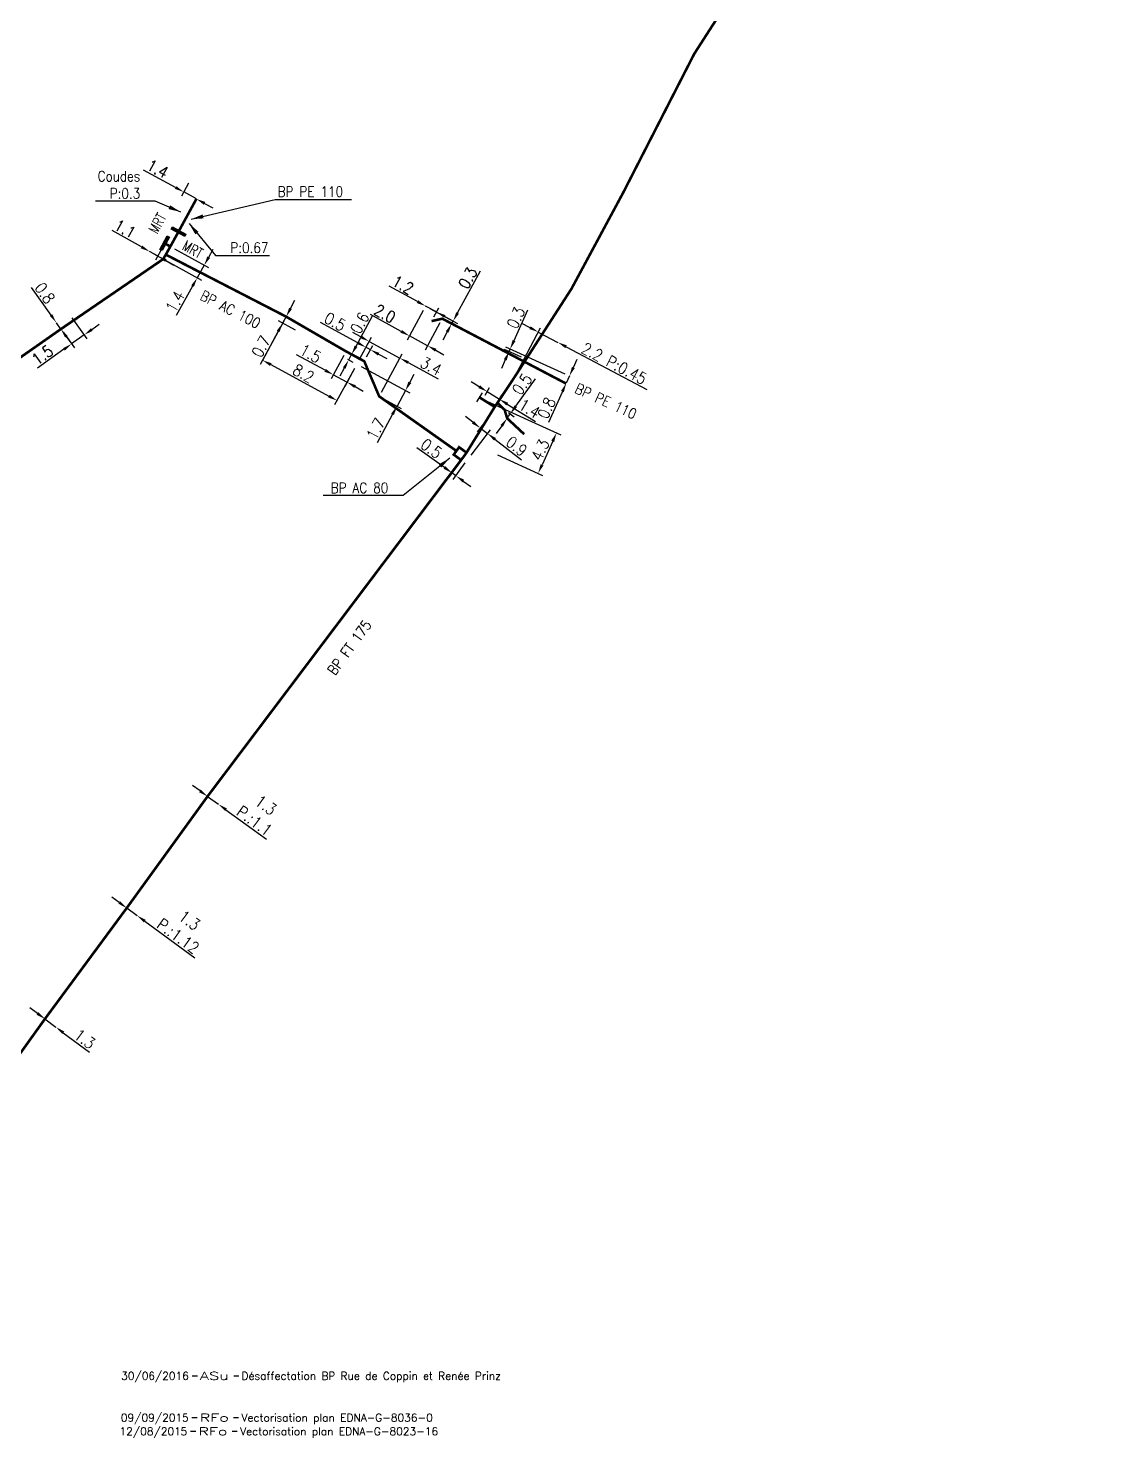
# Model space of a CAD drawing. Header units: millimetres. Extents: x 185000 to 186000, y 127000 to 128000.
# Drawn here: x 185502 to 185607.6, y 127260.1 to 127396.4 of the extents above; entities that cross this region are included whole.
import ezdxf
from ezdxf.enums import TextEntityAlignment as Align

# ---------------------------------------------------------------- set-up
doc = ezdxf.new("R2010")
doc.units = ezdxf.units.MM
doc.header["$PDMODE"] = 34
doc.linetypes.add('L_25_PE', pattern=[2000, 1000, 1000])
doc.layers.get('0').update_dxf_attribs({"linetype": 'CONTINUOUS'})
doc.layers.get('DEFPOINTS').update_dxf_attribs({"linetype": 'CONTINUOUS'})
doc.layers.add('L_908', color=5, linetype='CONTINUOUS')
doc.layers.add('L_910', color=7, linetype='CONTINUOUS', plot=False)
doc.styles.add('G_ROMANS', font='ROMANS.SHX', dxfattribs={"width": 0.75})
doc.styles.get("Standard").update_dxf_attribs({"font": 'romans.shx', "width": 0.85})
doc.linetypes.add('BP_HS', pattern='A,2,-1,["G",Standard,S=0.85,R=0,X=-0.27,Y=-0.4],-1', length=4)
doc.dimstyles.get("Standard").update_dxf_attribs({"dimtxt": 1.5, "dimasz": 1.2, "dimexe": 0.625, "dimexo": 0.625, "dimgap": 0.25, "dimtad": 1, "dimdec": 1, "dimzin": 0, "dimdsep": 46, "dimtxsty": 'Standard', "dimcen": -0.5, "dimadec": 0, "dimazin": 0, "dimtfac": 1, "dimtdec": 1, "dimtmove": 0, "dimatfit": 3, "dimfxl": 0, "dimtolj": 1, "dimtzin": 0, "dimarcsym": 0})

# ---------------------------------------------------------------- blocks, each defined once
blk = doc.blocks.new('GIS_MODF')
at = {"color": 0, "linetype": 'Continuous', "flags": 128}
for points in [[(-2.26, -0.01), (-1.76, -0.01)], [(1.76, -0.01), (2.26, -0.01)]]:
    blk.add_lwpolyline(points, dxfattribs=at)
at = {"color": 0, "linetype": 'Continuous'}
blk.add_attdef('DATE', text='', height=0.75, dxfattribs=at).set_placement((-2.58, -0.39), align=Align.RIGHT)
at = {"color": 0, "linetype": 'Continuous', "width": 3.590909}
blk.add_attdef('USER', text='', height=0.75, dxfattribs=at).set_placement((-1.52, -0.39), (1.31, -0.39), align=Align.FIT)
at = {"color": 0, "linetype": 'Continuous'}
blk.add_attdef('DESC', (2.53, -0.39), '', height=0.75, dxfattribs=at)
blk = doc.blocks.new('*D434')
at = {"layer": 'DEFPOINTS', "color": 0, "linetype": 'Continuous', "transparency": 16777216}
for p in [(185504.69, 127367.91), (185504.69, 127367.91), (185505.13, 127367.3)]:
    blk.add_point(p, dxfattribs=at)
at = {"layer": 'L_908', "color": 0, "linetype": 'Continuous', "lineweight": -2, "transparency": 16777216}
for p, q in [((185504.17, 127368.65), (185502.27, 127371.32)), ((185505.13, 127367.3), (185504.69, 127367.91)), ((185505.65, 127366.57), (185506.17, 127365.84))]:
    blk.add_line(p, q, dxfattribs=at)
at = {"layer": 'L_908', "color": 0, "linetype": 'Continuous', "transparency": 16777216}
for points in [[(185504.29, 127368.73), (185504.05, 127368.56), (185504.69, 127367.91)], [(185505.77, 127366.66), (185505.53, 127366.48), (185505.13, 127367.3)]]:
    blk.add_solid(points, dxfattribs=at)
at = {"layer": 'L_908', "color": 0, "linetype": 'Continuous', "transparency": 16777216, "insert": (185503.57, 127370.78), "char_height": 1.125, "attachment_point": 5, "rotation": 305.4813}
blk.add_mtext('\\A1;0.8', dxfattribs=at)
blk = doc.blocks.new('*D435')
at = {"layer": 'DEFPOINTS', "color": 0, "linetype": 'Continuous', "transparency": 16777216}
for p in [(185505.92, 127368.78), (185505.13, 127367.3), (185507.38, 127366.73)]:
    blk.add_point(p, dxfattribs=at)
at = {"layer": 'L_908', "color": 0, "linetype": 'Continuous', "lineweight": -2, "transparency": 16777216}
for p, q in [((185506.19, 127368.4), (185507.65, 127366.35)), ((185505.4, 127366.92), (185506.43, 127365.48)), ((185507.38, 127366.73), (185506.16, 127365.86)), ((185508.11, 127367.26), (185508.84, 127367.78)), ((185505.42, 127365.34), (185502.86, 127363.52))]:
    blk.add_line(p, q, dxfattribs=at)
at = {"layer": 'L_908', "color": 0, "linetype": 'Continuous', "transparency": 16777216}
for points in [[(185508.02, 127367.38), (185508.2, 127367.13), (185507.38, 127366.73)], [(185505.34, 127365.46), (185505.51, 127365.22), (185506.16, 127365.86)]]:
    blk.add_solid(points, dxfattribs=at)
at = {"layer": 'L_908', "color": 0, "linetype": 'Continuous', "transparency": 16777216, "insert": (185503.34, 127364.78), "char_height": 1.125, "attachment_point": 5, "rotation": 35.4813}
blk.add_mtext('\\A1;1.5', dxfattribs=at)
blk = doc.blocks.new('*D454')
at = {"layer": 'DEFPOINTS', "color": 0, "linetype": 'Continuous', "transparency": 16777216}
for p in [(185503.58, 127300.57), (185504.64, 127299.78), (185504.64, 127299.78)]:
    blk.add_point(p, dxfattribs=at)
at = {"layer": 'L_908', "color": 0, "linetype": 'Continuous', "lineweight": -2, "transparency": 16777216}
for p, q in [((185502.85, 127301.1), (185502.13, 127301.64)), ((185503.58, 127300.57), (185504.64, 127299.78)), ((185505.36, 127299.24), (185507.88, 127297.37))]:
    blk.add_line(p, q, dxfattribs=at)
at = {"layer": 'L_908', "color": 0, "linetype": 'Continuous', "transparency": 16777216}
for points in [[(185502.94, 127301.23), (185502.77, 127300.98), (185503.58, 127300.57)], [(185505.45, 127299.36), (185505.27, 127299.12), (185504.64, 127299.78)]]:
    blk.add_solid(points, dxfattribs=at)
at = {"layer": 'L_908', "color": 0, "linetype": 'Continuous', "transparency": 16777216, "insert": (185507.43, 127298.64), "char_height": 1.125, "attachment_point": 5, "rotation": 323.3565}
blk.add_mtext('\\A1;1.3', dxfattribs=at)
blk = doc.blocks.new('*D455')
at = {"layer": 'DEFPOINTS', "color": 0, "linetype": 'Continuous', "transparency": 16777216}
for p in [(185511.5, 127311.3), (185512.51, 127310.56), (185512.51, 127310.56)]:
    blk.add_point(p, dxfattribs=at)
at = {"layer": 'L_908', "color": 0, "linetype": 'Continuous', "lineweight": -2, "transparency": 16777216}
for p, q in [((185510.77, 127311.83), (185510.05, 127312.36)), ((185511.5, 127311.3), (185512.51, 127310.56)), ((185513.24, 127310.03), (185518.09, 127306.48))]:
    blk.add_line(p, q, dxfattribs=at)
at = {"layer": 'L_908', "color": 0, "linetype": 'Continuous', "transparency": 16777216}
for points in [[(185510.86, 127311.95), (185510.69, 127311.71), (185511.5, 127311.3)], [(185513.33, 127310.15), (185513.15, 127309.91), (185512.51, 127310.56)]]:
    blk.add_solid(points, dxfattribs=at)
at = {"layer": 'L_908', "color": 0, "linetype": 'Continuous', "transparency": 16777216, "insert": (185517.02, 127309.35), "char_height": 1.125, "attachment_point": 5, "rotation": 323.8383}
blk.add_mtext('\\A1;1.3\\PP.:1.12', dxfattribs=at)
blk = doc.blocks.new('*D456')
at = {"layer": 'DEFPOINTS', "color": 0, "linetype": 'Continuous', "transparency": 16777216}
for p in [(185519.32, 127322.1), (185520.37, 127321.33), (185520.37, 127321.33)]:
    blk.add_point(p, dxfattribs=at)
at = {"layer": 'L_908', "color": 0, "linetype": 'Continuous', "lineweight": -2, "transparency": 16777216}
for p, q in [((185518.59, 127322.62), (185517.86, 127323.15)), ((185519.32, 127322.1), (185520.37, 127321.33)), ((185521.1, 127320.8), (185525.01, 127317.97))]:
    blk.add_line(p, q, dxfattribs=at)
at = {"layer": 'L_908', "color": 0, "linetype": 'Continuous', "transparency": 16777216}
for points in [[(185518.68, 127322.75), (185518.5, 127322.5), (185519.32, 127322.1)], [(185521.19, 127320.93), (185521.01, 127320.68), (185520.37, 127321.33)]]:
    blk.add_solid(points, dxfattribs=at)
at = {"layer": 'L_908', "color": 0, "linetype": 'Continuous', "transparency": 16777216, "insert": (185524.41, 127320.49), "char_height": 1.125, "attachment_point": 5, "rotation": 324.0607}
blk.add_mtext('\\A1;1.3\\PP.:1.1', dxfattribs=at)
blk = doc.blocks.new('*D457')
at = {"layer": 'DEFPOINTS', "color": 0, "linetype": 'Continuous', "transparency": 16777216}
for p in [(185544.13, 127354.99), (185544.49, 127354.73), (185543.33, 127353.12)]:
    blk.add_point(p, dxfattribs=at)
at = {"layer": 'L_908', "color": 0, "linetype": 'Continuous', "lineweight": -2, "transparency": 16777216}
for p, q in [((185542.24, 127353.91), (185539.58, 127355.82)), ((185543.85, 127354.61), (185542.7, 127353)), ((185544.22, 127354.35), (185543.06, 127352.74)), ((185543.33, 127353.12), (185542.97, 127353.38)), ((185544.07, 127352.6), (185544.8, 127352.07))]:
    blk.add_line(p, q, dxfattribs=at)
at = {"layer": 'L_908', "color": 0, "linetype": 'Continuous', "transparency": 16777216}
for points in [[(185542.33, 127354.03), (185542.15, 127353.79), (185542.97, 127353.38)], [(185544.15, 127352.72), (185543.98, 127352.47), (185543.33, 127353.12)]]:
    blk.add_solid(points, dxfattribs=at)
at = {"layer": 'L_908', "color": 0, "linetype": 'Continuous', "transparency": 16777216, "insert": (185540.98, 127355.74), "char_height": 1.125, "attachment_point": 5, "rotation": 324.2702}
blk.add_mtext('\\A1;0.5', dxfattribs=at)
blk = doc.blocks.new('*D462')
at = {"layer": 'DEFPOINTS', "color": 0, "linetype": 'Continuous', "transparency": 16777216}
for p in [(185554.34, 127362.76), (185554.34, 127362.76), (185554.03, 127362.07)]:
    blk.add_point(p, dxfattribs=at)
at = {"layer": 'L_908', "color": 0, "linetype": 'Continuous', "lineweight": -2, "transparency": 16777216}
for p, q in [((185554.72, 127363.58), (185555.09, 127364.4)), ((185554.34, 127362.76), (185554.03, 127362.07)), ((185553.66, 127361.25), (185552.31, 127358.27))]:
    blk.add_line(p, q, dxfattribs=at)
at = {"layer": 'L_908', "color": 0, "linetype": 'Continuous', "transparency": 16777216}
for points in [[(185554.58, 127363.64), (185554.85, 127363.51), (185554.34, 127362.76)], [(185553.53, 127361.32), (185553.8, 127361.19), (185554.03, 127362.07)]]:
    blk.add_solid(points, dxfattribs=at)
at = {"layer": 'L_908', "color": 0, "linetype": 'Continuous', "transparency": 16777216, "insert": (185552.12, 127359.66), "char_height": 1.125, "attachment_point": 5, "rotation": 65.6058}
blk.add_mtext('\\A1;0.8', dxfattribs=at)
blk = doc.blocks.new('*D463')
at = {"layer": 'DEFPOINTS', "color": 0, "linetype": 'Continuous', "transparency": 16777216}
for p in [(185540.42, 127369.52), (185542.04, 127368.3), (185538.86, 127366.64)]:
    blk.add_point(p, dxfattribs=at)
at = {"layer": 'L_908', "color": 0, "linetype": 'Continuous', "lineweight": -2, "transparency": 16777216}
for p, q in [((185538.07, 127367.07), (185535.08, 127368.7)), ((185540.2, 127369.11), (185538.63, 127366.23)), ((185541.81, 127367.89), (185540.39, 127365.27)), ((185540.61, 127365.69), (185538.86, 127366.64)), ((185541.4, 127365.25), (185542.19, 127364.82))]:
    blk.add_line(p, q, dxfattribs=at)
at = {"layer": 'L_908', "color": 0, "linetype": 'Continuous', "transparency": 16777216}
for points in [[(185538.14, 127367.2), (185537.99, 127366.94), (185538.86, 127366.64)], [(185541.47, 127365.39), (185541.33, 127365.12), (185540.61, 127365.69)]]:
    blk.add_solid(points, dxfattribs=at)
at = {"layer": 'L_908', "color": 0, "linetype": 'Continuous', "transparency": 16777216, "insert": (185536.48, 127368.79), "char_height": 1.125, "attachment_point": 5, "rotation": 331.4169}
blk.add_mtext('\\A1;2.0', dxfattribs=at)
blk = doc.blocks.new('*D464')
at = {"layer": 'DEFPOINTS', "color": 0, "linetype": 'Continuous', "transparency": 16777216}
for p in [(185540.42, 127369.52), (185542.04, 127368.3), (185543.09, 127368.07)]:
    blk.add_point(p, dxfattribs=at)
at = {"layer": 'L_908', "color": 0, "linetype": 'Continuous', "lineweight": -2, "transparency": 16777216}
for p, q in [((185543.52, 127368.86), (185545.73, 127372.93)), ((185540.84, 127369.3), (185543.5, 127367.85)), ((185542.45, 127368.08), (185543.35, 127367.58)), ((185542.94, 127367.81), (185543.09, 127368.07)), ((185542.51, 127367.02), (185542.08, 127366.23))]:
    blk.add_line(p, q, dxfattribs=at)
at = {"layer": 'L_908', "color": 0, "linetype": 'Continuous', "transparency": 16777216}
for points in [[(185542.38, 127367.09), (185542.64, 127366.95), (185542.94, 127367.81)], [(185543.38, 127368.93), (185543.65, 127368.79), (185543.09, 127368.07)]]:
    blk.add_solid(points, dxfattribs=at)
at = {"layer": 'L_908', "color": 0, "linetype": 'Continuous', "transparency": 16777216, "insert": (185544.5, 127372.24), "char_height": 1.125, "attachment_point": 5, "rotation": 61.4169}
blk.add_mtext('\\A1;0.3', dxfattribs=at)
blk = doc.blocks.new('*D465')
at = {"layer": 'DEFPOINTS', "color": 0, "linetype": 'Continuous', "transparency": 16777216}
for p in [(185532.72, 127365.14), (185532.44, 127364.62), (185532.98, 127364.32)]:
    blk.add_point(p, dxfattribs=at)
at = {"layer": 'L_908', "color": 0, "linetype": 'Continuous', "lineweight": -2, "transparency": 16777216}
for p, q in [((185533.69, 127365.64), (185535.28, 127368.57)), ((185532.85, 127364.39), (185533.39, 127364.1)), ((185532.98, 127364.32), (185533.26, 127364.85)), ((185533.13, 127364.92), (185533.68, 127364.63)), ((185532.55, 127363.53), (185532.12, 127362.74))]:
    blk.add_line(p, q, dxfattribs=at)
at = {"layer": 'L_908', "color": 0, "linetype": 'Continuous', "transparency": 16777216}
for points in [[(185533.56, 127365.71), (185533.83, 127365.57), (185533.26, 127364.85)], [(185532.42, 127363.6), (185532.68, 127363.46), (185532.98, 127364.32)]]:
    blk.add_solid(points, dxfattribs=at)
at = {"layer": 'L_908', "color": 0, "linetype": 'Continuous', "transparency": 16777216, "insert": (185534.05, 127367.88), "char_height": 1.125, "attachment_point": 5, "rotation": 61.5391}
blk.add_mtext('\\A1;0.6', dxfattribs=at)
blk = doc.blocks.new('*D466')
at = {"layer": 'DEFPOINTS', "color": 0, "linetype": 'Continuous', "transparency": 16777216}
for p in [(185526.92, 127368.49), (185533.75, 127363.9), (185531.85, 127360.39)]:
    blk.add_point(p, dxfattribs=at)
at = {"layer": 'L_908', "color": 0, "linetype": 'Continuous', "lineweight": -2, "transparency": 16777216}
for p, q in [((185526.69, 127368.07), (185524.42, 127363.88)), ((185525.43, 127363.86), (185531.06, 127360.81)), ((185533.53, 127363.49), (185531.62, 127359.97))]:
    blk.add_line(p, q, dxfattribs=at)
at = {"layer": 'L_908', "color": 0, "linetype": 'Continuous', "transparency": 16777216}
for points in [[(185525.51, 127363.99), (185525.36, 127363.73), (185524.64, 127364.29)], [(185531.13, 127360.95), (185530.99, 127360.68), (185531.85, 127360.39)]]:
    blk.add_solid(points, dxfattribs=at)
at = {"layer": 'L_908', "color": 0, "linetype": 'Continuous', "transparency": 16777216, "insert": (185528.6, 127363), "char_height": 1.125, "attachment_point": 5, "rotation": 331.5391}
blk.add_mtext('\\A1;8.2', dxfattribs=at)
blk = doc.blocks.new('*D467')
at = {"layer": 'DEFPOINTS', "color": 0, "linetype": 'Continuous', "transparency": 16777216}
for p in [(185526.58, 127367.87), (185526.92, 127368.5), (185528.24, 127366.96)]:
    blk.add_point(p, dxfattribs=at)
at = {"layer": 'L_908', "color": 0, "linetype": 'Continuous', "lineweight": -2, "transparency": 16777216}
for p, q in [((185527.35, 127369.29), (185527.78, 127370.08)), ((185527.83, 127367.19), (185526.17, 127368.1)), ((185526.92, 127368.5), (185526.58, 127367.87)), ((185526.15, 127367.08), (185524.59, 127364.2))]:
    blk.add_line(p, q, dxfattribs=at)
at = {"layer": 'L_908', "color": 0, "linetype": 'Continuous', "transparency": 16777216}
for points in [[(185527.22, 127369.36), (185527.48, 127369.22), (185526.92, 127368.5)], [(185526.02, 127367.15), (185526.29, 127367.01), (185526.58, 127367.87)]]:
    blk.add_solid(points, dxfattribs=at)
at = {"layer": 'L_908', "color": 0, "linetype": 'Continuous', "transparency": 16777216, "insert": (185524.5, 127365.6), "char_height": 1.125, "attachment_point": 5, "rotation": 61.5391}
blk.add_mtext('\\A1;0.7', dxfattribs=at)
blk = doc.blocks.new('*D468')
at = {"layer": 'DEFPOINTS', "color": 0, "linetype": 'Continuous', "transparency": 16777216}
for p in [(185532.72, 127365.14), (185533.75, 127363.9), (185532.81, 127362.16)]:
    blk.add_point(p, dxfattribs=at)
at = {"layer": 'L_908', "color": 0, "linetype": 'Continuous', "lineweight": -2, "transparency": 16777216}
for p, q in [((185530.7, 127363.31), (185527.94, 127364.8)), ((185532.5, 127364.73), (185531.27, 127362.47)), ((185532.81, 127362.16), (185531.49, 127362.88)), ((185533.53, 127363.49), (185532.59, 127361.75)), ((185533.6, 127361.73), (185534.39, 127361.3))]:
    blk.add_line(p, q, dxfattribs=at)
at = {"layer": 'L_908', "color": 0, "linetype": 'Continuous', "transparency": 16777216}
for points in [[(185530.77, 127363.44), (185530.63, 127363.17), (185531.49, 127362.88)], [(185533.67, 127361.87), (185533.53, 127361.6), (185532.81, 127362.16)]]:
    blk.add_solid(points, dxfattribs=at)
at = {"layer": 'L_908', "color": 0, "linetype": 'Continuous', "transparency": 16777216, "insert": (185529.28, 127364.93), "char_height": 1.125, "attachment_point": 5, "rotation": 331.5391}
blk.add_mtext('\\A1;1.5', dxfattribs=at)
blk = doc.blocks.new('L_340_17')
at = {"linetype": 'Continuous'}
blk.add_hatch(color=0, dxfattribs=at).paths.add_polyline_path([(0.125, 0.75), (-0.125, 0.75), (-0.125, -0.75), (0.125, -0.75)])
at = {"color": 0, "linetype": 'Continuous'}
blk.add_lwpolyline([(-0.125, 0.75), (0.125, 0.75), (0.125, -0.75), (-0.125, -0.75)], close=True, dxfattribs=at)
at = {"color": 0, "linetype": 'Continuous', "width": 0.75}
for tag, height, flags, p in [('MRT', 1, 8, (0, 2.5)), ('DEF_LEG', 1.2, 3, (0, -5)), ('DEF_COUP', 1.2, 3, (0, -7.5)), ('DEF_TYPE', 1.2, 3, (0, -10))]:
    blk.add_attdef(tag, text='', height=height, dxfattribs=dict(at, flags=flags)).set_placement(p, align=Align.MIDDLE)
blk = doc.blocks.new('*D469')
at = {"layer": 'DEFPOINTS', "color": 0, "linetype": 'Continuous', "transparency": 16777216}
for p in [(185545.92, 127360.51), (185546.94, 127355.32), (185551.31, 127353.34)]:
    blk.add_point(p, dxfattribs=at)
at = {"layer": 'L_908', "color": 0, "linetype": 'Continuous', "lineweight": -2, "transparency": 16777216}
for p, q in [((185546.35, 127360.32), (185553.52, 127357.06)), ((185552.72, 127356.44), (185551.69, 127354.16)), ((185547.37, 127355.13), (185551.74, 127353.15))]:
    blk.add_line(p, q, dxfattribs=at)
at = {"layer": 'L_908', "color": 0, "linetype": 'Continuous', "transparency": 16777216}
for points in [[(185552.58, 127356.5), (185552.86, 127356.37), (185553.09, 127357.26)], [(185551.55, 127354.22), (185551.82, 127354.1), (185551.31, 127353.34)]]:
    blk.add_solid(points, dxfattribs=at)
at = {"layer": 'L_908', "color": 0, "linetype": 'Continuous', "transparency": 16777216, "insert": (185551.52, 127355.61), "char_height": 1.125, "attachment_point": 5, "rotation": 65.5945}
blk.add_mtext('\\A1;4.3', dxfattribs=at)
blk = doc.blocks.new('L_340_07')
at = {"color": 0, "linetype": 'Continuous', "const_width": 0.25, "flags": 128}
blk.add_lwpolyline([(0, 0), (0.35, 0)], dxfattribs=at)
at = {"color": 0, "linetype": 'Continuous', "flags": 128}
blk.add_lwpolyline([(0.35, -0.5), (0.35, 0.5)], dxfattribs=at)
at = {"color": 0, "linetype": 'Continuous', "width": 0.75, "flags": 3}
for tag, p in [('DEF_LEG', (0.72, -3.47)), ('DEF_COUP', (0.72, -5.97)), ('DEF_TYPE', (0.72, -8.47))]:
    blk.add_attdef(tag, text='', height=1.2, dxfattribs=at).set_placement(p, align=Align.MIDDLE)
blk = doc.blocks.new('*D470')
at = {"layer": 'DEFPOINTS', "color": 0, "linetype": 'Continuous', "transparency": 16777216}
for p in [(185545.92, 127360.51), (185547.11, 127359.77), (185547.57, 127360.51)]:
    blk.add_point(p, dxfattribs=at)
at = {"layer": 'L_908', "color": 0, "linetype": 'Continuous', "lineweight": -2, "transparency": 16777216}
for p, q in [((185545.61, 127361.72), (185544.84, 127362.19)), ((185546.17, 127360.91), (185546.62, 127361.65)), ((185546.38, 127361.25), (185547.57, 127360.51)), ((185547.36, 127360.17), (185547.81, 127360.91)), ((185548.33, 127360.04), (185551.05, 127358.37))]:
    blk.add_line(p, q, dxfattribs=at)
at = {"layer": 'L_908', "color": 0, "linetype": 'Continuous', "transparency": 16777216}
for points in [[(185545.69, 127361.85), (185545.53, 127361.59), (185546.38, 127361.25)], [(185548.41, 127360.17), (185548.25, 127359.91), (185547.57, 127360.51)]]:
    blk.add_solid(points, dxfattribs=at)
at = {"layer": 'L_908', "color": 0, "linetype": 'Continuous', "transparency": 16777216, "insert": (185550.47, 127359.61), "char_height": 1.125, "attachment_point": 5, "rotation": 328.3207}
blk.add_mtext('\\A1;1.4', dxfattribs=at)
blk = doc.blocks.new('*D471')
at = {"layer": 'DEFPOINTS', "color": 0, "linetype": 'Continuous', "transparency": 16777216}
for p in [(185546.43, 127358.67), (185546.42, 127357.19), (185544.54, 127354.74)]:
    blk.add_point(p, dxfattribs=at)
at = {"layer": 'L_908', "color": 0, "linetype": 'Continuous', "lineweight": -2, "transparency": 16777216}
for p, q in [((185545, 127358.28), (185544.28, 127358.83)), ((185546.14, 127358.3), (185545.42, 127357.36)), ((185544.82, 127355.11), (185546.71, 127357.56)), ((185545.71, 127357.73), (185546.42, 127357.19)), ((185547.13, 127356.64), (185549.7, 127354.66))]:
    blk.add_line(p, q, dxfattribs=at)
at = {"layer": 'L_908', "color": 0, "linetype": 'Continuous', "transparency": 16777216}
for points in [[(185545.09, 127358.4), (185544.9, 127358.16), (185545.71, 127357.73)], [(185547.23, 127356.76), (185547.04, 127356.52), (185546.42, 127357.19)]]:
    blk.add_solid(points, dxfattribs=at)
at = {"layer": 'L_908', "color": 0, "linetype": 'Continuous', "transparency": 16777216, "insert": (185549.23, 127355.97), "char_height": 1.125, "attachment_point": 5, "rotation": 322.4063}
blk.add_mtext('\\A1;0.9', dxfattribs=at)
blk = doc.blocks.new('*D472')
at = {"layer": 'DEFPOINTS', "color": 0, "linetype": 'Continuous', "transparency": 16777216}
for p in [(185534.95, 127366.11), (185533.75, 127363.9), (185535.93, 127360.79)]:
    blk.add_point(p, dxfattribs=at)
at = {"layer": 'L_908', "color": 0, "linetype": 'Continuous', "lineweight": -2, "transparency": 16777216}
for p, q in [((185534.16, 127366.54), (185533.37, 127366.97)), ((185533.98, 127364.31), (185535.17, 127366.52)), ((185534.95, 127366.11), (185537.94, 127364.49)), ((185536.16, 127361.2), (185538.16, 127364.9)), ((185538.73, 127364.06), (185541.65, 127362.48))]:
    blk.add_line(p, q, dxfattribs=at)
at = {"layer": 'L_908', "color": 0, "linetype": 'Continuous', "transparency": 16777216}
for points in [[(185534.23, 127366.67), (185534.09, 127366.41), (185534.95, 127366.11)], [(185538.8, 127364.19), (185538.66, 127363.93), (185537.94, 127364.49)]]:
    blk.add_solid(points, dxfattribs=at)
at = {"layer": 'L_908', "color": 0, "linetype": 'Continuous', "transparency": 16777216, "insert": (185540.95, 127363.71), "char_height": 1.125, "attachment_point": 5, "rotation": 331.5391}
blk.add_mtext('\\A1;3.4', dxfattribs=at)
blk = doc.blocks.new('*D473')
at = {"layer": 'DEFPOINTS', "color": 0, "linetype": 'Continuous', "transparency": 16777216}
for p in [(185533.75, 127363.9), (185538.47, 127361.35), (185535.93, 127360.79)]:
    blk.add_point(p, dxfattribs=at)
at = {"layer": 'L_908', "color": 0, "linetype": 'Continuous', "lineweight": -2, "transparency": 16777216}
for p, q in [((185534.17, 127363.68), (185538.88, 127361.12)), ((185538.89, 127362.14), (185539.32, 127362.93)), ((185538.47, 127361.35), (185537.66, 127359.85)), ((185536.35, 127360.56), (185538.07, 127359.63)), ((185537.23, 127359.06), (185535.73, 127356.3))]:
    blk.add_line(p, q, dxfattribs=at)
at = {"layer": 'L_908', "color": 0, "linetype": 'Continuous', "transparency": 16777216}
for points in [[(185538.76, 127362.21), (185539.03, 127362.07), (185538.47, 127361.35)], [(185537.09, 127359.13), (185537.36, 127358.99), (185537.66, 127359.85)]]:
    blk.add_solid(points, dxfattribs=at)
at = {"layer": 'L_908', "color": 0, "linetype": 'Continuous', "transparency": 16777216, "insert": (185535.6, 127357.64), "char_height": 1.125, "attachment_point": 5, "rotation": 61.5391}
blk.add_mtext('\\A1;1.7', dxfattribs=at)
blk = doc.blocks.new('*D474')
at = {"layer": 'DEFPOINTS', "color": 0, "linetype": 'Continuous', "transparency": 16777216}
for p in [(185534.64, 127365.54), (185533.75, 127363.9), (185534.48, 127364.19)]:
    blk.add_point(p, dxfattribs=at)
at = {"layer": 'L_908', "color": 0, "linetype": 'Continuous', "lineweight": -2, "transparency": 16777216}
for p, q in [((185533.85, 127365.97), (185530.25, 127367.92)), ((185533.98, 127364.31), (185534.87, 127365.95)), ((185535.08, 127365.3), (185534.64, 127365.54)), ((185534.7, 127364.6), (185535.3, 127365.71)), ((185535.87, 127364.87), (185536.66, 127364.44))]:
    blk.add_line(p, q, dxfattribs=at)
at = {"layer": 'L_908', "color": 0, "linetype": 'Continuous', "transparency": 16777216}
for points in [[(185533.92, 127366.1), (185533.78, 127365.84), (185534.64, 127365.54)], [(185535.94, 127365), (185535.8, 127364.74), (185535.08, 127365.3)]]:
    blk.add_solid(points, dxfattribs=at)
at = {"layer": 'L_908', "color": 0, "linetype": 'Continuous', "transparency": 16777216, "insert": (185531.66, 127368.01), "char_height": 1.125, "attachment_point": 5, "rotation": 331.5391}
blk.add_mtext('\\A1;0.5', dxfattribs=at)
blk = doc.blocks.new('*D475')
at = {"layer": 'DEFPOINTS', "color": 0, "linetype": 'Continuous', "transparency": 16777216}
for p in [(185548.6, 127365.36), (185550.14, 127364.39), (185554.34, 127362.76)]:
    blk.add_point(p, dxfattribs=at)
at = {"layer": 'L_908', "color": 0, "linetype": 'Continuous', "lineweight": -2, "transparency": 16777216}
for p, q in [((185548.98, 127366.18), (185550.33, 127369.17)), ((185549.71, 127364.58), (185548.07, 127365.33)), ((185553.92, 127362.95), (185548.18, 127365.55)), ((185548.5, 127365.13), (185548.6, 127365.36)), ((185548.13, 127364.31), (185547.76, 127363.49))]:
    blk.add_line(p, q, dxfattribs=at)
at = {"layer": 'L_908', "color": 0, "linetype": 'Continuous', "transparency": 16777216}
for points in [[(185547.99, 127364.37), (185548.27, 127364.25), (185548.5, 127365.13)], [(185548.84, 127366.24), (185549.11, 127366.12), (185548.6, 127365.36)]]:
    blk.add_solid(points, dxfattribs=at)
at = {"layer": 'L_908', "color": 0, "linetype": 'Continuous', "transparency": 16777216, "insert": (185549.16, 127368.39), "char_height": 1.125, "attachment_point": 5, "rotation": 65.6089}
blk.add_mtext('\\A1;0.3', dxfattribs=at)
blk = doc.blocks.new('*D476')
at = {"layer": 'DEFPOINTS', "color": 0, "linetype": 'Continuous', "transparency": 16777216}
for p in [(185548.06, 127359.5), (185548.31, 127358.67), (185548.31, 127358.67)]:
    blk.add_point(p, dxfattribs=at)
at = {"layer": 'L_908', "color": 0, "linetype": 'Continuous', "lineweight": -2, "transparency": 16777216}
for p, q in [((185549.15, 127359.83), (185551.06, 127362.49)), ((185548.31, 127358.67), (185548.62, 127359.1)), ((185548.44, 127359.23), (185549, 127358.82)), ((185547.79, 127357.94), (185547.26, 127357.21))]:
    blk.add_line(p, q, dxfattribs=at)
at = {"layer": 'L_908', "color": 0, "linetype": 'Continuous', "transparency": 16777216}
for points in [[(185549.03, 127359.92), (185549.27, 127359.74), (185548.62, 127359.1)], [(185547.67, 127358.02), (185547.91, 127357.85), (185548.31, 127358.67)]]:
    blk.add_solid(points, dxfattribs=at)
at = {"layer": 'L_908', "color": 0, "linetype": 'Continuous', "transparency": 16777216, "insert": (185549.76, 127361.96), "char_height": 1.125, "attachment_point": 5, "rotation": 54.2702}
blk.add_mtext('\\A1;0.5', dxfattribs=at)
blk = doc.blocks.new('*D477')
at = {"layer": 'DEFPOINTS', "color": 0, "linetype": 'Continuous', "transparency": 16777216}
for p in [(185517.71, 127381.83), (185517.01, 127380.56), (185518.24, 127379.89)]:
    blk.add_point(p, dxfattribs=at)
at = {"layer": 'L_908', "color": 0, "linetype": 'Continuous', "lineweight": -2, "transparency": 16777216}
for p, q in [((185516.22, 127380.99), (185513.12, 127382.68)), ((185517.49, 127381.42), (185516.79, 127380.15)), ((185518.24, 127379.89), (185517.01, 127380.56)), ((185519.03, 127379.46), (185519.82, 127379.02))]:
    blk.add_line(p, q, dxfattribs=at)
at = {"layer": 'L_908', "color": 0, "linetype": 'Continuous', "transparency": 16777216}
for points in [[(185516.3, 127381.12), (185516.15, 127380.86), (185517.01, 127380.56)], [(185519.1, 127379.59), (185518.96, 127379.32), (185518.24, 127379.89)]]:
    blk.add_solid(points, dxfattribs=at)
at = {"layer": 'L_908', "color": 0, "linetype": 'Continuous', "transparency": 16777216, "insert": (185514.48, 127382.79), "char_height": 1.125, "attachment_point": 5, "rotation": 331.3999}
blk.add_mtext('\\A1;1.4', dxfattribs=at)
blk = doc.blocks.new('*D479')
at = {"layer": 'DEFPOINTS', "color": 0, "linetype": 'Continuous', "transparency": 16777216}
for p in [(185553.23, 127366.01), (185553.23, 127366.01), (185549.02, 127362.64)]:
    blk.add_point(p, dxfattribs=at)
at = {"layer": 'L_908', "color": 0, "linetype": 'Continuous', "lineweight": -2, "transparency": 16777216}
for p, q in [((185550.53, 127367.43), (185549.73, 127367.85)), ((185549.24, 127363.06), (185551.54, 127367.42)), ((185551.33, 127367.01), (185553.23, 127366.01)), ((185554.02, 127365.58), (185561.83, 127361.46))]:
    blk.add_line(p, q, dxfattribs=at)
at = {"layer": 'L_908', "color": 0, "linetype": 'Continuous', "transparency": 16777216}
for points in [[(185550.6, 127367.56), (185550.46, 127367.3), (185551.33, 127367.01)], [(185554.09, 127365.72), (185553.95, 127365.45), (185553.23, 127366.01)]]:
    blk.add_solid(points, dxfattribs=at)
at = {"layer": 'L_908', "color": 0, "linetype": 'Continuous', "transparency": 16777216, "insert": (185558.67, 127363.97), "char_height": 1.125, "attachment_point": 5, "rotation": 332.1326}
blk.add_mtext('\\A1;2.2 P:0.45', dxfattribs=at)
blk = doc.blocks.new('*D480')
at = {"layer": 'DEFPOINTS', "color": 0, "linetype": 'Continuous', "transparency": 16777216}
for p in [(185540.42, 127369.52), (185540.42, 127369.52), (185541, 127368.07)]:
    blk.add_point(p, dxfattribs=at)
at = {"layer": 'L_908', "color": 0, "linetype": 'Continuous', "lineweight": -2, "transparency": 16777216}
for p, q in [((185539.63, 127369.95), (185536.88, 127371.46)), ((185541.48, 127368.95), (185540.42, 127369.52)), ((185541.22, 127368.48), (185541.7, 127369.36)), ((185540.2, 127369.11), (185540.2, 127369.11)), ((185542.27, 127368.52), (185543.06, 127368.09))]:
    blk.add_line(p, q, dxfattribs=at)
at = {"layer": 'L_908', "color": 0, "linetype": 'Continuous', "transparency": 16777216}
for points in [[(185539.71, 127370.08), (185539.56, 127369.82), (185540.42, 127369.52)], [(185542.34, 127368.65), (185542.2, 127368.39), (185541.48, 127368.95)]]:
    blk.add_solid(points, dxfattribs=at)
at = {"layer": 'L_908', "color": 0, "linetype": 'Continuous', "transparency": 16777216, "insert": (185538.22, 127371.58), "char_height": 1.125, "attachment_point": 5, "rotation": 331.4169}
blk.add_mtext('\\A1;1.2', dxfattribs=at)
blk = doc.blocks.new('*D763')
at = {"layer": 'DEFPOINTS', "color": 0, "linetype": 'Continuous', "transparency": 16777216}
for p in [(185513.71, 127374.81), (185515.72, 127375.29), (185518.31, 127372.24)]:
    blk.add_point(p, dxfattribs=at)
at = {"layer": 'L_908', "color": 0, "linetype": 'Continuous', "lineweight": -2, "transparency": 16777216}
for p, q in [((185516.13, 127375.06), (185519.4, 127373.24)), ((185519.43, 127374.25), (185519.87, 127375.04)), ((185514.12, 127374.58), (185518.72, 127372.02)), ((185518.99, 127373.47), (185518.31, 127372.24)), ((185517.87, 127371.46), (185516.28, 127368.6))]:
    blk.add_line(p, q, dxfattribs=at)
at = {"layer": 'L_908', "color": 0, "linetype": 'Continuous', "transparency": 16777216}
for points in [[(185519.3, 127374.33), (185519.56, 127374.18), (185518.99, 127373.47)], [(185517.74, 127371.53), (185518, 127371.39), (185518.31, 127372.24)]]:
    blk.add_solid(points, dxfattribs=at)
at = {"layer": 'L_908', "color": 0, "linetype": 'Continuous', "transparency": 16777216, "insert": (185516.18, 127369.96), "char_height": 1.125, "attachment_point": 5, "rotation": 60.8749}
blk.add_mtext('\\A1;1.4', dxfattribs=at)
blk = doc.blocks.new('*D766')
at = {"layer": 'DEFPOINTS', "color": 0, "linetype": 'Continuous', "transparency": 16777216}
for p in [(185513.71, 127374.8), (185513.71, 127374.8), (185515.17, 127375.59)]:
    blk.add_point(p, dxfattribs=at)
at = {"layer": 'L_908', "color": 0, "linetype": 'Continuous', "lineweight": -2, "transparency": 16777216}
for p, q in [((185512.93, 127375.24), (185510.1, 127376.82)), ((185514.49, 127374.37), (185513.71, 127374.8)), ((185514.95, 127375.18), (185514.27, 127373.96)), ((185515.28, 127373.93), (185516.07, 127373.49))]:
    blk.add_line(p, q, dxfattribs=at)
at = {"layer": 'L_908', "color": 0, "linetype": 'Continuous', "transparency": 16777216}
for points in [[(185513, 127375.37), (185512.85, 127375.11), (185513.71, 127374.8)], [(185515.35, 127374.06), (185515.21, 127373.8), (185514.49, 127374.37)]]:
    blk.add_solid(points, dxfattribs=at)
at = {"layer": 'L_908', "color": 0, "linetype": 'Continuous', "transparency": 16777216, "insert": (185511.33, 127376.99), "char_height": 1.125, "attachment_point": 5, "rotation": 330.8749}
blk.add_mtext('\\A1;1.1', dxfattribs=at)

msp = doc.modelspace()

# ---------------------------------------------------------------- linework, layer by layer
at = {"layer": 'L_908', "linetype": 'BP_HS', "ltscale": 0.5}
msp.add_lwpolyline([(185484.19, 127272.79, 0.25, 0.25, 0), (185491.25, 127282.87, 0.25, 0.25, 0), (185491.34, 127283.79, 0.25, 0.25, 0), (185492.98, 127286.05, 0.25, 0.25, 0), (185495.72, 127289.61, 0.25, 0.25, 0), (185503.58, 127300.57, 0.25, 0.25, 0), (185511.5, 127311.3, 0.25, 0.25, 0), (185519.32, 127322.1, 0.25, 0.25, 0), (185544.13, 127354.99, 0.25, 0.25, 0), (185544.39, 127355.36, 0.25, 0.25, 0), (185547.11, 127359.77, 0.25, 0.25, 0), (185549.02, 127362.64, 0.25, 0.25, 0), (185554.54, 127371.2, 0.25, 0.25, 0), (185559.53, 127380.47, 0.25, 0.25, 0), (185566.43, 127393.94, 0.25, 0.25, 0), (185571.13, 127401.24, 0.25, 0.25, 0), (185589.03, 127428.22, 0.25, 0.25, 0), (185594.77, 127436.79, 0.25, 0.25, 0), (185598.78, 127442.42, 0.25, 0.25, 0), (185607.48, 127452.93, 0, 0, 0)], format="xyseb", dxfattribs=at)
at = {"layer": 'L_908', "linetype": 'BP_HS', "const_width": 0.25}
for points in [[(185516.51, 127376.72), (185518.24, 127379.89)], [(185397.18, 127348.91), (185406.87, 127343.47), (185417.03, 127337.16), (185427.29, 127330.93), (185437.56, 127324.5), (185438.87, 127321.22), (185442.97, 127318.74), (185453.43, 127312.74), (185454.09, 127312.36), (185454.57, 127312.49), (185454.75, 127312.84), (185460.23, 127323.54), (185463.74, 127328.22), (185468.63, 127334.99), (185468.63, 127334.99), (185476.08, 127343.96), (185484.75, 127353.07), (185489.53, 127356.39), (185505.13, 127367.3), (185515.03, 127374.07), (185515.03, 127374.07), (185515.28, 127374.5), (185515.72, 127375.29), (185516.51, 127376.72)], [(185541, 127368.07), (185542.04, 127368.3), (185554.01, 127362.03)], [(185545.92, 127360.51), (185547.11, 127359.77)], [(185543.86, 127354.63), (185543.14, 127355.15), (185543.4, 127355.51), (185543.66, 127355.87), (185544.38, 127355.35)]]:
    msp.add_lwpolyline(points, dxfattribs=at)
at = {"layer": 'L_908', "linetype": 'BP_HS', "ltscale": 0.5, "const_width": 0.25, "flags": 128}
msp.add_lwpolyline([(185515.72, 127375.29), (185515.17, 127375.59)], dxfattribs=at)
at = {"layer": 'L_908', "linetype": 'BP_HS'}
msp.add_lwpolyline([(185515.28, 127374.5, 0.25, 0.25, 0), (185518.77, 127372.7, 0.25, 0.25, 0), (185518.77, 127372.7, 0.25, 0.25, 0), (185526.92, 127368.5, 0.25, 0.25, 0), (185532.72, 127365.14, 0.25, 0.25, 0), (185534.48, 127364.19, 0.25, 0.25, 0), (185535.93, 127360.79, 0.25, 0.25, 0), (185543.4, 127355.51, 0, 0, 0)], format="xyseb", dxfattribs=at)
at = {"layer": 'L_908', "linetype": 'BP_HS', "const_width": 0.25, "flags": 128}
msp.add_lwpolyline([(185549.96, 127357.13), (185548.31, 127358.67), (185548.06, 127359.5), (185547.36, 127360.17)], dxfattribs=at)

# ---------------------------------------------------------------- block references
at = {"layer": 'L_908'}
ref = msp.add_blockref('L_340_17', (185515.17, 127375.6), dxfattribs=dict(at, rotation=150.8748644437829))
ref.add_attrib('MRT', 'MRT', dxfattribs={"layer": '0', "color": 0, "linetype": 'Continuous', "height": 1, "rotation": 60.8749, "style": 'G_ROMANS', "width": 0.75, "flags": 8}).set_placement((185514.47, 127377.53), align=Align.MIDDLE)
ref = msp.add_blockref('L_340_17', (185516.51, 127376.72), dxfattribs=dict(at, rotation=60.87486444487357))
ref.add_attrib('MRT', 'MRT', dxfattribs={"layer": '0', "color": 0, "linetype": 'Continuous', "height": 1, "rotation": 330.8749, "style": 'G_ROMANS', "width": 0.75, "flags": 8}).set_placement((185517.89, 127375), align=Align.MIDDLE)
at = {"layer": 'L_908', "rotation": 148.3206792468995}
msp.add_blockref('L_340_07', (185545.92, 127360.51), dxfattribs=at)
at = {"layer": 'L_910', "ltscale": 0.5}
ref = msp.add_blockref('GIS_MODF', (185520.09, 127266.06), dxfattribs=at)
ref.add_attrib('DATE', '30/06/2016', dxfattribs={"layer": '0', "color": 0, "linetype": 'Continuous', "height": 0.75}).set_placement((185517.51, 127265.67), align=Align.RIGHT)
ref.add_attrib('USER', 'ASu', dxfattribs={"layer": '0', "color": 0, "linetype": 'Continuous', "height": 0.75, "width": 1.490566}).set_placement((185518.57, 127265.67), (185521.39, 127265.67), align=Align.FIT)
ref.add_attrib('DESC', 'Désaffectation BP Rue de Coppin et Renée Prinz', (185522.62, 127265.67), dxfattribs={"layer": '0', "color": 0, "linetype": 'Continuous', "height": 0.75})
ref = msp.add_blockref('GIS_MODF', (185520.07, 127262.02), dxfattribs=at)
ref.add_attrib('DATE', '09/09/2015', dxfattribs={"layer": '0', "color": 0, "linetype": 'Continuous', "height": 0.75}).set_placement((185517.49, 127261.63), align=Align.RIGHT)
ref.add_attrib('USER', 'RFo', dxfattribs={"layer": '0', "color": 0, "linetype": 'Continuous', "height": 0.75, "width": 1.436364}).set_placement((185518.56, 127261.63), (185521.38, 127261.63), align=Align.FIT)
ref.add_attrib('DESC', 'Vectorisation plan EDNA-G-8036-0', (185522.6, 127261.63), dxfattribs={"layer": '0', "color": 0, "linetype": 'Continuous', "height": 0.75})
ref = msp.add_blockref('GIS_MODF', (185519.94, 127260.69), dxfattribs=at)
ref.add_attrib('DATE', '12/08/2015', dxfattribs={"layer": '0', "color": 0, "linetype": 'Continuous', "height": 0.75}).set_placement((185517.36, 127260.3), align=Align.RIGHT)
ref.add_attrib('USER', 'RFo', dxfattribs={"layer": '0', "color": 0, "linetype": 'Continuous', "height": 0.75, "width": 1.436364}).set_placement((185518.43, 127260.3), (185521.25, 127260.3), align=Align.FIT)
ref.add_attrib('DESC', 'Vectorisation plan EDNA-G-8023-16', (185522.47, 127260.3), dxfattribs={"layer": '0', "color": 0, "linetype": 'Continuous', "height": 0.75})

# ---------------------------------------------------------------- texts
at = {"layer": 'L_908', "linetype": 'Continuous', "char_height": 1}
for s, insert, attachment_point in [('Coudes\\PP:0.3', (185512.8, 127381.25), 6), ('BP PE 110', (185526.1, 127380.59), 4), ('P:0.67', (185521.53, 127375.17), 4), ('BP AC 80', (185536.81, 127351.94), 6)]:
    msp.add_mtext(s, dxfattribs=dict(at, insert=insert, attachment_point=attachment_point))
at = {"layer": 'L_908', "linetype": 'Continuous', "char_height": 1, "attachment_point": 5}
for s, insert, rotation in [('BP AC 100', (185521.53, 127369.2), 332.7163), ('BP PE 110', (185557.87, 127360.32), 335.5237)]:
    msp.add_mtext(s, dxfattribs=dict(at, insert=insert, rotation=rotation))
at = {"layer": 'L_908', "linetype": 'L_25_PE', "insert": (185533.05, 127336.49), "char_height": 1, "attachment_point": 5, "rotation": 53.9215}
msp.add_mtext('BP FT 175', dxfattribs=at)

# ---------------------------------------------------------------- dimensions: what is measured, and where the dimension line sits
at = {"layer": 'L_908', "linetype": 'Continuous'}
for base, p1, p2, angle, override, picture, middle in [((185517.01, 127380.56), (185518.24, 127379.89), (185517.71, 127381.83), 331.3999, {"dimscale": 0.75, "dimatfit": 0}, '*D477', (185514.12, 127382.13)), ((185518.31, 127372.24), (185515.72, 127375.29), (185513.71, 127374.8), 60.8749, {"dimscale": 0.75}, '*D763', (185516.84, 127369.6)), ((185543.09, 127368.07), (185542.04, 127368.3), (185540.42, 127369.52), 241.4169, {"dimscale": 0.75, "dimatfit": 0}, '*D464', (185545.16, 127371.88)), ((185504.6945, 127367.9138), (185505.1298, 127367.3031), (185504.6945, 127367.9138), 305.4813, {"dimscale": 0.75}, '*D434', (185502.9594, 127370.348)), ((185540.42, 127369.52), (185541, 127368.07), (185540.42, 127369.52), 331.4169, {"dimscale": 0.75, "dimatfit": 0}, '*D480', (185537.86, 127370.92)), ((185526.58, 127367.87), (185526.92, 127368.5), (185528.24, 127366.96), 61.5391, {"dimscale": 0.75}, '*D467', (185525.16, 127365.24)), ((185534.64, 127365.54), (185534.48, 127364.19), (185533.75, 127363.9), 331.5391, {"dimscale": 0.75, "dimatfit": 0}, '*D474', (185531.3, 127367.35)), ((185532.98, 127364.32), (185532.72, 127365.14), (185532.44, 127364.62), 61.5391, {"dimscale": 0.75}, '*D465', (185534.71, 127367.52)), ((185538.86, 127366.64), (185542.04, 127368.3), (185540.42, 127369.52), 331.4169, {"dimscale": 0.75, "dimatfit": 0}, '*D463', (185536.13, 127368.13)), ((185548.6, 127365.36), (185550.14, 127364.39), (185554.34, 127362.76), 245.6089, {"dimscale": 0.75}, '*D475', (185549.84, 127368.08)), ((185507.38, 127366.73), (185505.13, 127367.3), (185505.92, 127368.78), 215.4813, {"dimscale": 0.75}, '*D435', (185503.78, 127364.17)), ((185531.85, 127360.39), (185526.92, 127368.49), (185533.75, 127363.9), 151.5391, {"dimscale": 0.75}, '*D466', (185528.25, 127362.34)), ((185534.95, 127366.11), (185535.93, 127360.79), (185533.75, 127363.9), 331.5391, {"dimscale": 0.75, "dimatfit": 0}, '*D472', (185540.59, 127363.05)), ((185532.81, 127362.16), (185532.72, 127365.14), (185533.75, 127363.9), 151.5391, {"dimscale": 0.75}, '*D468', (185528.92, 127364.27)), ((185538.47, 127361.35), (185535.93, 127360.79), (185533.75, 127363.9), 241.5391, {"dimscale": 0.75, "dimatfit": 0}, '*D473', (185536.26, 127357.29)), ((185554.344, 127362.757), (185554.0342, 127362.074), (185554.344, 127362.757), 245.6058, {"dimscale": 0.75}, '*D462', (185552.7996, 127359.3515)), ((185547.57, 127360.51), (185545.92, 127360.51), (185547.11, 127359.77), 148.3207, {"dimscale": 0.75, "dimatfit": 0}, '*D470', (185550.07, 127358.97)), ((185551.31, 127353.34), (185545.92, 127360.51), (185546.94, 127355.32), 65.5945, {"dimscale": 0.75, "dimatfit": 0}, '*D469', (185552.2, 127355.3)), ((185546.42, 127357.19), (185546.43, 127358.67), (185544.54, 127354.74), 142.4063, {"dimscale": 0.75, "dimatfit": 0}, '*D471', (185548.77, 127355.38)), ((185543.33, 127353.12), (185544.13, 127354.99), (185544.49, 127354.73), 144.2702, {"dimscale": 0.75}, '*D457', (185540.54, 127355.13)), ((185504.64, 127299.78), (185503.58, 127300.57), (185504.64, 127299.78), 143.3565, {"dimscale": 0.75}, '*D454', (185506.98, 127298.04))]:
    dim = msp.add_linear_dim(base=base, p1=p1, p2=p2, angle=angle, dimstyle='Standard', override=override, dxfattribs=at)
    dim.commit()
    dim.dimension.update_dxf_attribs({"geometry": picture, "text_midpoint": middle, "dimtype": 160})
for base, p1, p2, angle, text, override, picture, middle in [((185513.71, 127374.8), (185515.17, 127375.59), (185513.71, 127374.8), 330.8749, '1.1', {"dimscale": 0.75}, '*D766', (185510.96, 127376.34)), ((185553.23, 127366.01), (185549.02, 127362.64), (185553.23, 127366.01), 152.1326, '2.2 P:0.45', {"dimscale": 0.75, "dimatfit": 0}, '*D479', (185558.32, 127363.31)), ((185548.31, 127358.67), (185548.06, 127359.5), (185548.31, 127358.67), 54.2702, '0.5', {"dimscale": 0.75}, '*D476', (185550.37, 127361.52)), ((185520.37, 127321.33), (185519.32, 127322.1), (185520.37, 127321.33), 144.0607, '<>\\PP.:1.1', {"dimscale": 0.75}, '*D456', (185523.42, 127319.12)), ((185512.51, 127310.562), (185511.50081, 127311.29958), (185512.51, 127310.562), 143.83826, '<>\\PP.:1.12', {"dimscale": 0.75}, '*D455', (185516.02632, 127307.99205))]:
    dim = msp.add_linear_dim(base=base, p1=p1, p2=p2, angle=angle, text=text, dimstyle='Standard', override=override, dxfattribs=at)
    dim.commit()
    dim.dimension.update_dxf_attribs({"geometry": picture, "text_midpoint": middle, "dimtype": 160})

# ---------------------------------------------------------------- leaders
at = {"layer": 'L_908', "linetype": 'Continuous', "annotation_type": 0, "has_hookline": 1}
for points, hookline_direction, text_width in [([(185516.72, 127378.62), (185514.25, 127379.67), (185513.05, 127379.67)], 1, 4.33), ([(185517.72, 127377.92), (185525.85, 127379.84)], 0, 7.16), ([(185517.53, 127377.5), (185520.08, 127374.42), (185521.28, 127374.42)], 0, 3.8), ([(185542.75, 127354.81), (185538.26, 127351.19), (185537.06, 127351.19)], 1, 6.31)]:
    msp.add_leader(points, dimstyle='Standard', dxfattribs=dict(at, hookline_direction=hookline_direction, text_width=text_width))

doc.saveas('drawing.dxf')
